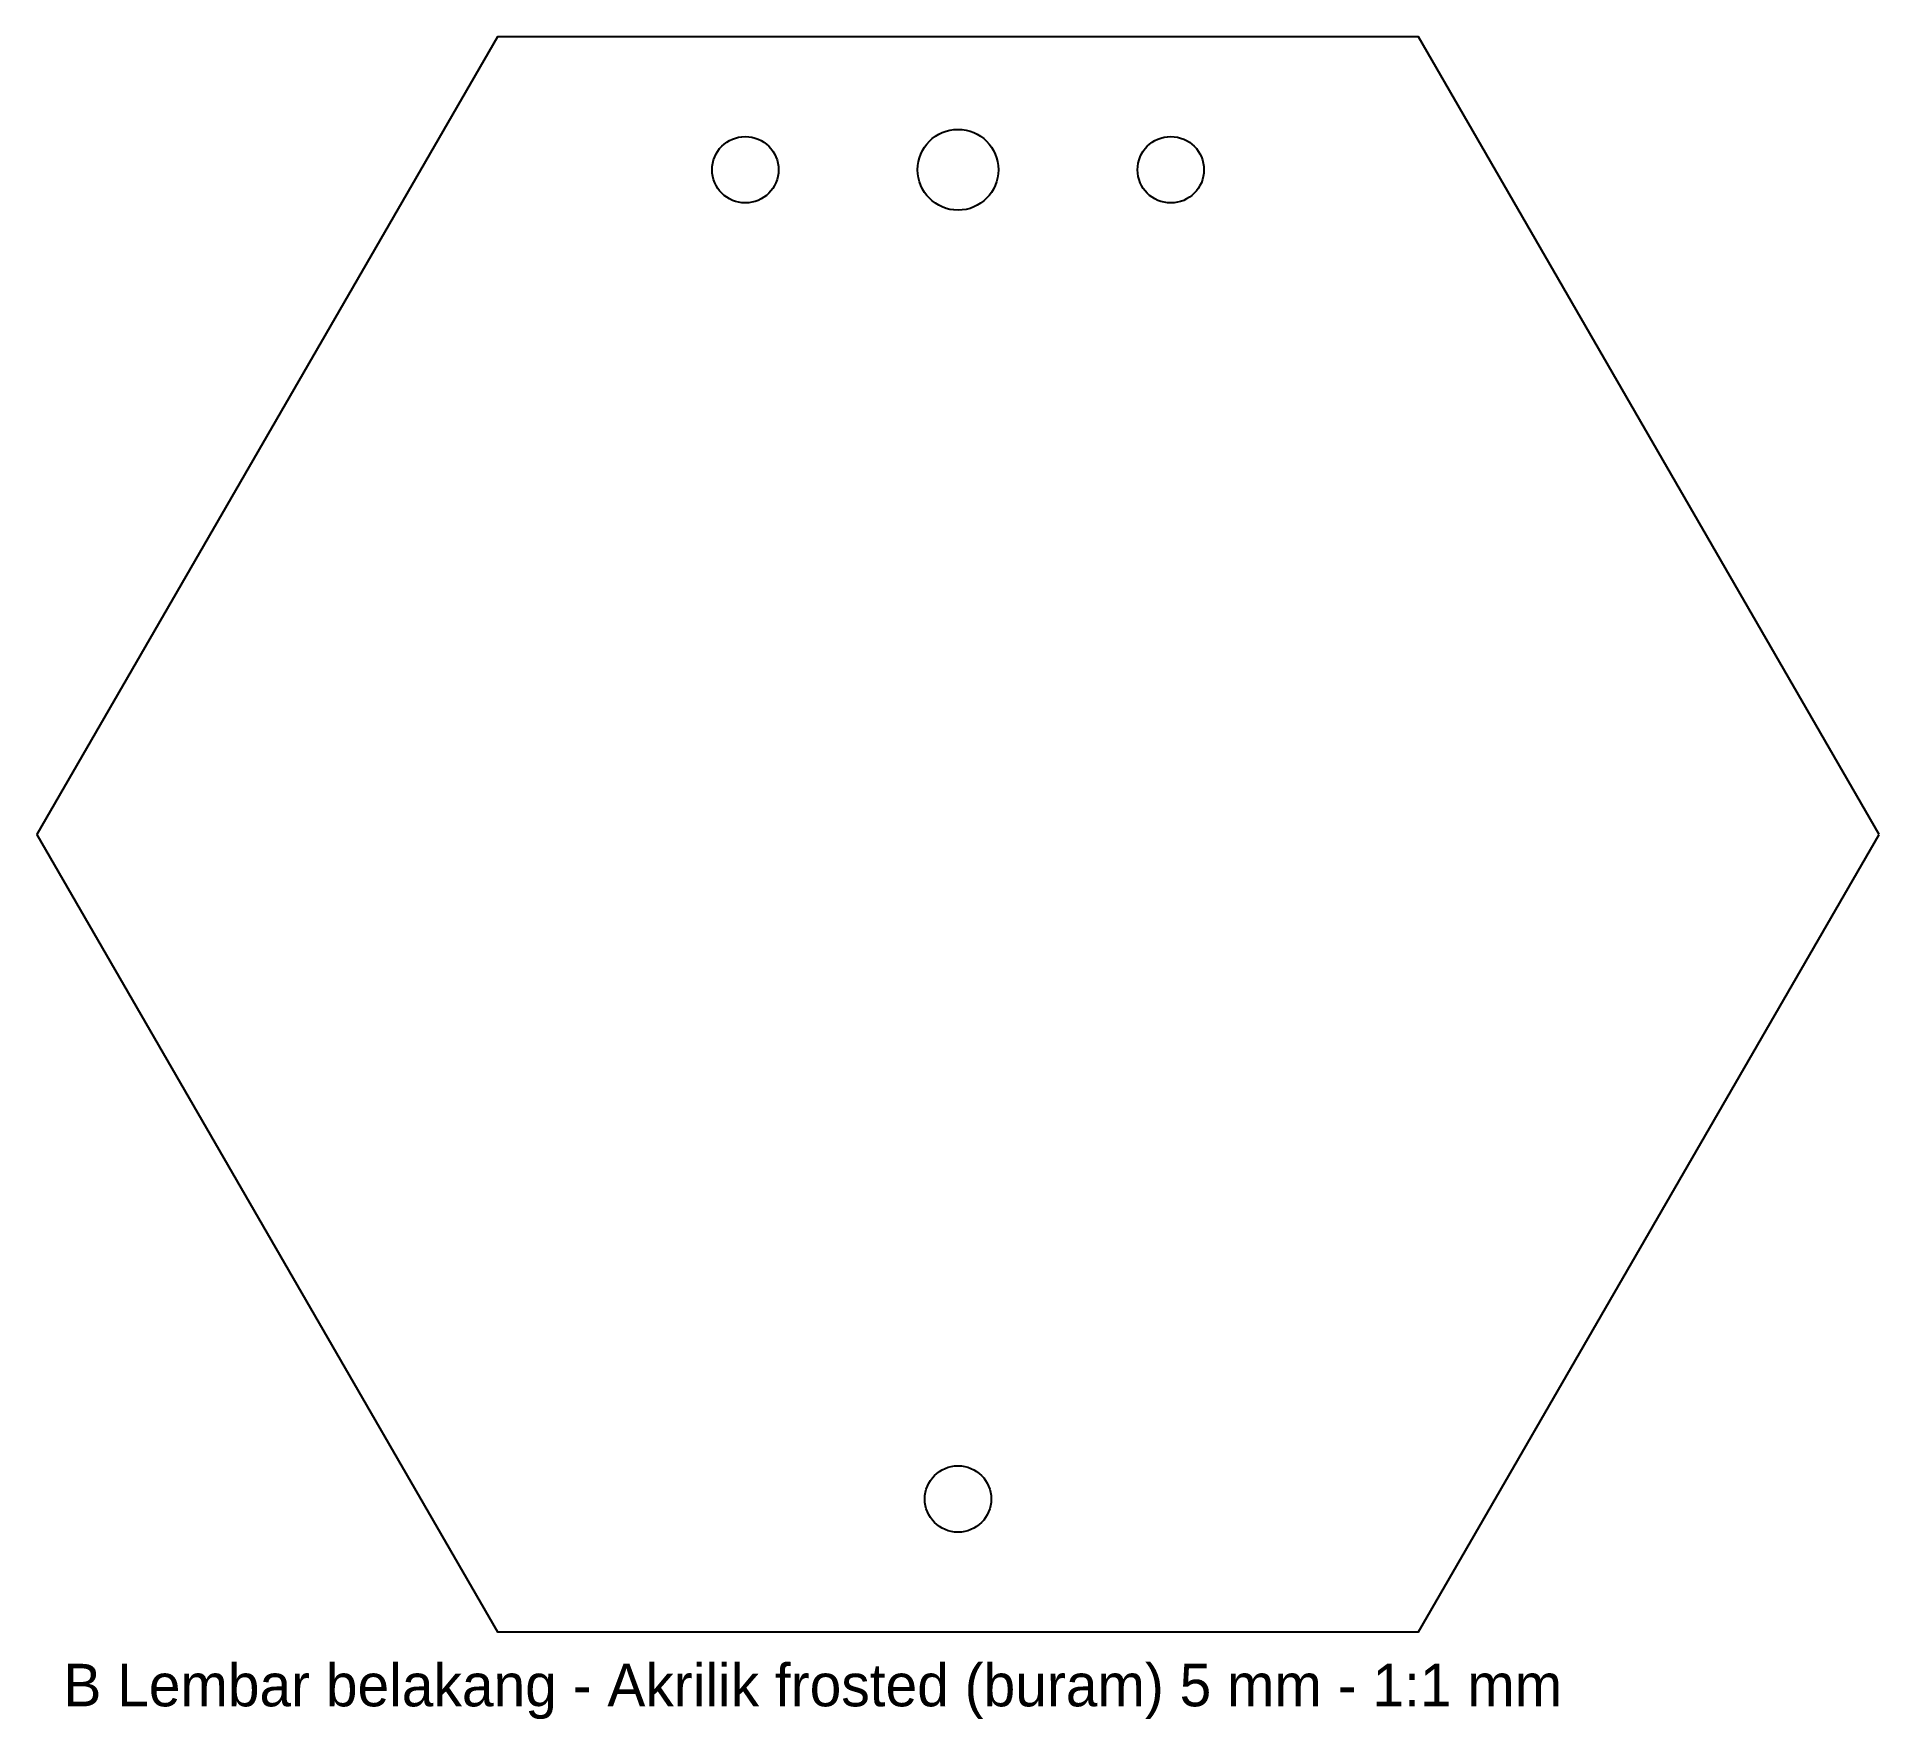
# Model space of a CAD drawing. Header units: millimetres. Extents: x 0 to 346, y -16 to 300.
import ezdxf

# ---------------------------------------------------------------- set-up
doc = ezdxf.new("R2010")
doc.units = ezdxf.units.MM
for name, color, linetype in [('KETERANGAN_JANGAN_DIPOTONG', 8, 'Continuous'), ('POTONG_DALAM', 5, 'Continuous'), ('POTONG_LUAR', 1, 'Continuous')]:
    doc.layers.add(name, color=color, linetype=linetype)

msp = doc.modelspace()

# ---------------------------------------------------------------- linework, layer by layer
at = {"layer": 'POTONG_DALAM'}
for centre, radius in [((133.21, 275), 6.25), ((173.21, 275), 7.6), ((213.21, 275), 6.25), ((173.21, 25), 6.25)]:
    msp.add_circle(centre, radius, dxfattribs=at)
at = {"layer": 'POTONG_LUAR'}
msp.add_lwpolyline([(346.41, 150), (259.81, 300), (86.6, 300), (0, 150), (86.6, 0), (259.81, 0)], close=True, dxfattribs=at)

# ---------------------------------------------------------------- texts
at = {"layer": 'KETERANGAN_JANGAN_DIPOTONG'}
msp.add_text('B Lembar belakang - Akrilik frosted (buram) 5 mm - 1:1 mm', height=8, dxfattribs=at).set_placement((5, -14))

doc.saveas('drawing.dxf')
